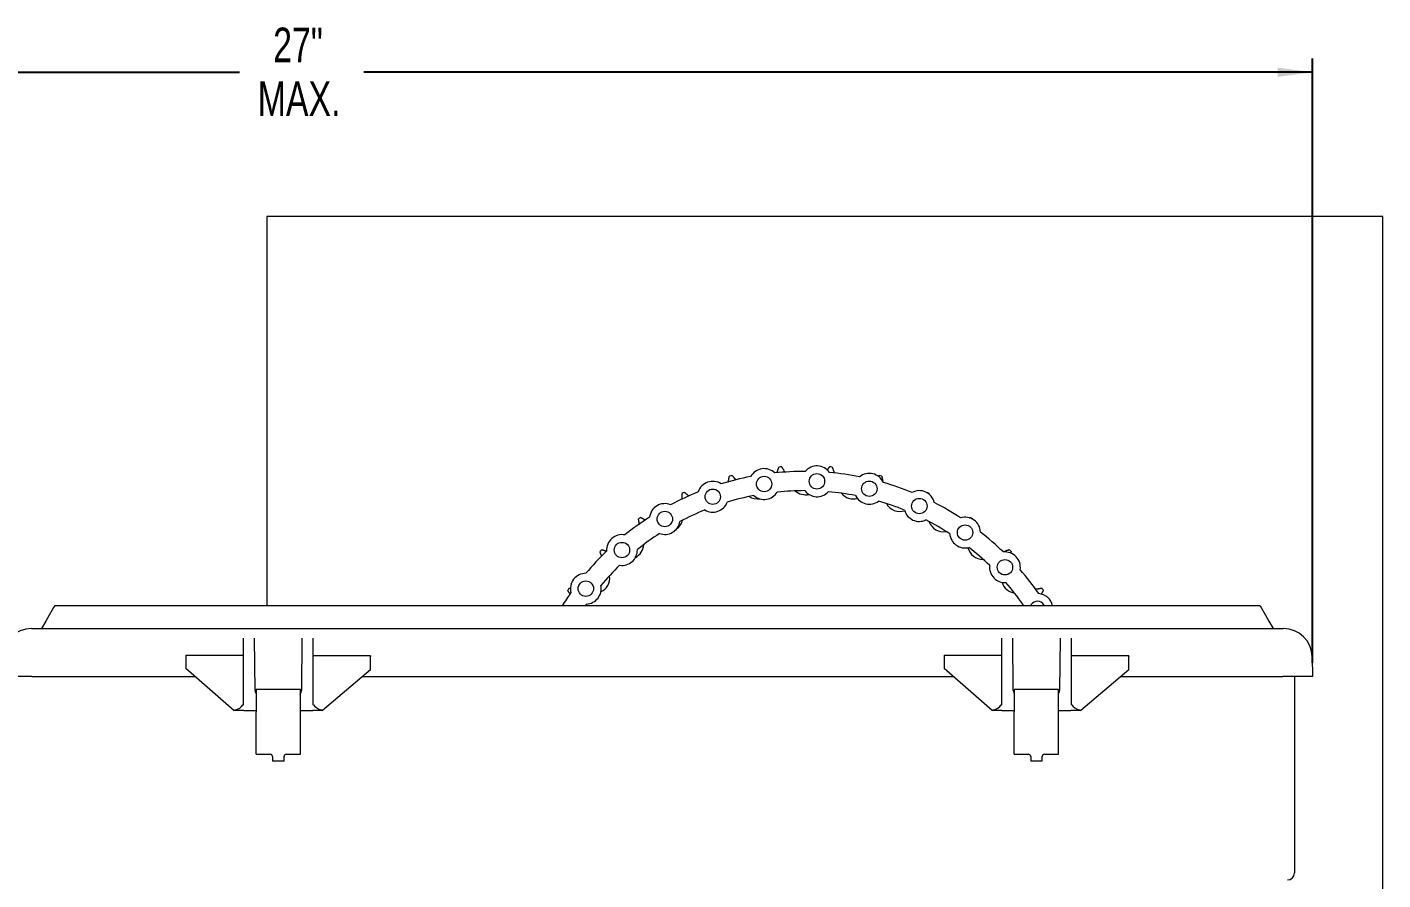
# Model space of a CAD drawing. Header units: inches. Extents: x 2.3 to 23.3, y 9.1 to 17.6.
# Drawn here: x 17.38 to 23.25, y 13.65 to 17.35 of the extents above; entities that cross this region are included whole.
import ezdxf

# ---------------------------------------------------------------- set-up
doc = ezdxf.new("R2010")
doc.units = ezdxf.units.IN
doc.header["$MEASUREMENT"] = 0
doc.layers.add('DIM', color=1, linetype='Continuous')
doc.styles.add('SLDTEXTSTYLE0', font='ARIAL.TTF', dxfattribs={"width": 0.7})
doc.dimstyles.new('SLDDIMSTYLE0', dxfattribs={"dimtxt": 0.15, "dimasz": 0.15, "dimexe": 0, "dimexo": 0.0625, "dimgap": 0.0375, "dimtad": 0, "dimtih": 1, "dimtoh": 1, "dimdec": 3, "dimlfac": 3, "dimrnd": 1e-09, "dimzin": 12, "dimdsep": 46, "dimtxsty": 'SLDTEXTSTYLE0', "dimsah": 1, "dimcen": 0.09, "dimadec": 0, "dimazin": 0, "dimtfac": 1, "dimtdec": 3, "dimtofl": 0, "dimtmove": 0, "dimatfit": 3, "dimfxl": 0, "dimtolj": 1, "dimtzin": 12, "dimarcsym": 0})

# ---------------------------------------------------------------- blocks, each defined once
blk = doc.blocks.new('*D5')
at = {"layer": 'DIM'}
for p, q in [((14.1951, 12.4647), (14.1951, 17.2124)), ((22.9485, 14.5942), (22.9485, 17.2124)), ((14.1951, 17.1524), (18.3028, 17.1524)), ((22.9485, 17.1524), (18.8409, 17.1524))]:
    blk.add_line(p, q, dxfattribs=at)
for points in [[(14.1951, 17.1524), (14.3451, 17.1324), (14.3451, 17.1724)], [(22.9485, 17.1524), (22.7985, 17.1724), (22.7985, 17.1324)]]:
    blk.add_solid(points, dxfattribs=at)
at = {"layer": 'DIM', "char_height": 0.15, "attachment_point": 1, "style": 'SLDTEXTSTYLE0'}
for s, insert in [('27"', (18.4479, 17.3457)), ('MAX.', (18.3809, 17.1125))]:
    blk.add_mtext(s, dxfattribs=dict(at, insert=insert))

msp = doc.modelspace()

# ---------------------------------------------------------------- linework, layer by layer
at = {"color": 7, "linetype": 'Continuous', "lineweight": 15}
for p, q in [((18.420118, 16.527366), (18.420118, 14.840031)), ((23.253451, 16.527366), (18.420118, 16.527366)), ((23.253451, 11.194033), (23.253451, 16.527366)), ((20.316821, 15.255649), (20.322279, 15.253457)), ((19.804636, 14.848492), (19.79876, 14.840031)), ((21.694146, 14.847212), (21.692296, 14.840031)), ((17.401055, 14.74256), (17.403218, 14.74256)), ((17.403218, 14.74256), (22.819884, 14.74256)), ((22.819884, 14.74256), (22.822047, 14.74256)), ((18.319884, 14.456882), (18.319884, 14.700107)), ((18.369498, 14.473672), (18.367522, 14.700107)), ((18.572247, 14.700107), (18.570271, 14.473672)), ((18.619884, 14.700107), (18.619884, 14.456882)), ((21.603218, 14.456882), (21.603218, 14.700107)), ((21.652831, 14.473672), (21.650855, 14.700107)), ((21.85558, 14.700107), (21.853604, 14.473672)), ((21.903218, 14.700107), (21.903218, 14.456882)), ((18.069884, 14.627278), (18.319884, 14.627278)), ((18.069884, 14.627278), (18.069884, 14.56955)), ((18.869884, 14.623396), (18.619884, 14.623396)), ((18.869884, 14.623396), (18.869884, 14.621331)), ((18.869884, 14.563972), (18.869884, 14.621331)), ((21.353217, 14.627278), (21.603218, 14.627278)), ((21.353217, 14.627278), (21.353217, 14.56955)), ((22.153218, 14.623396), (21.903218, 14.623396)), ((22.153218, 14.623396), (22.153218, 14.621331)), ((22.153218, 14.563972), (22.153218, 14.621331)), ((22.947028, 14.619741), (22.948521, 14.534227)), ((18.278189, 14.387746), (18.069884, 14.56955)), ((18.869884, 14.563972), (18.661707, 14.387746)), ((21.561522, 14.387746), (21.353217, 14.56955)), ((22.153218, 14.563972), (21.94504, 14.387746)), ((17.403218, 14.534227), (17.274581, 14.534227)), ((17.403218, 14.534227), (18.110356, 14.534227)), ((18.834746, 14.534227), (21.39369, 14.534227)), ((22.118079, 14.534227), (22.819884, 14.534227)), ((22.948521, 14.534227), (22.819884, 14.534227)), ((22.870651, 14.534227), (22.870651, 13.689966)), ((18.319884, 14.441033), (18.319884, 14.456882)), ((18.374051, 14.477699), (18.374051, 14.381033)), ((18.565718, 14.381033), (18.565718, 14.477699)), ((18.619884, 14.456882), (18.619884, 14.441033)), ((21.603218, 14.441033), (21.603218, 14.456882)), ((21.657384, 14.477699), (21.657384, 14.381033)), ((21.849051, 14.381033), (21.849051, 14.477699)), ((21.903218, 14.456882), (21.903218, 14.441033)), ((18.320611, 14.387746), (18.278189, 14.387746)), ((18.316891, 14.411696), (18.319884, 14.411696)), ((18.319884, 14.417699), (18.319884, 14.441033)), ((18.319884, 14.411696), (18.319884, 14.417699)), ((18.661707, 14.387746), (18.619158, 14.387746)), ((18.619884, 14.441033), (18.619884, 14.417699)), ((18.619884, 14.417699), (18.619884, 14.412062)), ((18.622673, 14.412062), (18.619884, 14.412062)), ((21.603944, 14.387746), (21.561522, 14.387746)), ((21.600225, 14.411696), (21.603218, 14.411696)), ((21.603218, 14.417699), (21.603218, 14.441033)), ((21.603218, 14.411696), (21.603218, 14.417699)), ((21.94504, 14.387746), (21.902491, 14.387746)), ((21.903218, 14.441033), (21.903218, 14.417699)), ((21.903218, 14.417699), (21.903218, 14.412062)), ((21.906006, 14.412062), (21.903218, 14.412062)), ((18.374051, 14.361033), (18.374051, 14.381033)), ((18.374051, 14.197699), (18.374051, 14.361033)), ((18.565718, 14.361033), (18.565718, 14.381033)), ((18.565718, 14.197699), (18.565718, 14.361033)), ((21.657384, 14.361033), (21.657384, 14.381033)), ((21.657384, 14.197699), (21.657384, 14.361033)), ((21.849051, 14.361033), (21.849051, 14.381033)), ((21.849051, 14.197699), (21.849051, 14.361033)), ((18.374051, 14.197699), (18.434884, 14.197699)), ((18.444884, 14.187699), (18.444884, 14.180466)), ((18.444884, 14.180466), (18.444884, 14.167133)), ((18.494884, 14.167133), (18.444884, 14.167133)), ((18.494884, 14.180466), (18.494884, 14.187699)), ((18.494884, 14.167133), (18.494884, 14.180466)), ((18.504884, 14.197699), (18.565718, 14.197699)), ((21.657384, 14.197699), (21.718218, 14.197699)), ((21.728218, 14.187699), (21.728218, 14.180466)), ((21.728218, 14.180466), (21.728218, 14.167133)), ((21.778218, 14.167133), (21.728218, 14.167133)), ((21.778218, 14.180466), (21.778218, 14.187699)), ((21.778218, 14.167133), (21.778218, 14.180466)), ((21.788218, 14.197699), (21.849051, 14.197699)), ((22.870651, 13.689966), (22.870651, 13.683299))]:
    msp.add_line(p, q, dxfattribs=at)
at = {"color": 7, "linetype": 'Continuous', "lineweight": 15, "flags": 128}
for points in [[(17.501159, 14.840031), (17.500693, 14.839224), (17.496966, 14.832768), (17.489514, 14.819861), (17.478344, 14.800513), (17.463463, 14.77474), (17.444884, 14.74256)], [(21.788365, 14.840031), (21.788089, 14.840662), (21.780551, 14.851261)], [(22.721943, 14.840031), (22.722409, 14.839224), (22.726136, 14.832768), (22.733588, 14.819861), (22.744758, 14.800513), (22.759639, 14.77474), (22.778218, 14.74256)]]:
    msp.add_lwpolyline(points, dxfattribs=at)
at = {"color": 7, "linetype": 'Continuous', "lineweight": 15}
for centre in [(20.573938, 15.368443), (20.802712, 15.380117), (20.351595, 15.313332), (21.02951, 15.347924), (21.245998, 15.273048), (20.143853, 15.216808), (21.444222, 15.158239), (19.958345, 15.082419), (21.616897, 15.007717), (19.801889, 14.915102)]:
    msp.add_circle(centre, 0.033333, dxfattribs=at)
for centre, radius, start, end in [((20.753451, 14.194033), 1.25313, 94.730266, 95.269734), ((20.802712, 15.380117), 0.066667, 34.8663126, 139.9759507), ((20.753451, 14.194033), 1.25313, 84.730266, 85.269734), ((20.748944, 14.186327), 1.236667, 100.8741262, 106.9681371), ((20.753451, 14.194033), 1.25313, 104.730266, 105.269734), ((20.573938, 15.368443), 0.066667, 45.8663126, 150.9759507), ((20.748944, 14.186327), 1.236667, 89.8741262, 95.9681371), ((20.748944, 14.186327), 1.236667, 78.8741262, 84.9681371), ((21.02951, 15.347924), 0.066667, 23.8663126, 128.9759507), ((20.753451, 14.194033), 1.25313, 74.730266, 75.269734), ((20.748944, 14.186327), 1.236667, 111.8741262, 117.9681371), ((20.753451, 14.194033), 1.25313, 114.730266, 115.269734), ((20.351595, 15.313332), 0.066667, 56.8663126, 161.9759507), ((20.573938, 15.368443), 0.066667, 228.362092, 328.4801713), ((20.748944, 14.186327), 1.153333, 89.9612145, 95.8810488), ((20.753451, 15.389211), 0.0675, 228.12849, 282.3453439), ((20.802712, 15.380117), 0.066667, 217.362092, 317.4801713), ((20.748944, 14.186327), 1.153333, 78.9612145, 84.8810488), ((20.960991, 15.371054), 0.0675, 219.0108924, 284.5176947), ((20.748944, 14.186327), 1.236667, 67.8741262, 73.9681371), ((21.245998, 15.273048), 0.066667, 12.8663126, 117.9759507), ((20.753451, 14.194033), 1.25313, 64.730266, 65.269734), ((20.143853, 15.216808), 0.066667, 67.8663126, 172.9759507), ((20.351595, 15.313332), 0.066667, 239.362092, 339.4801713), ((20.748944, 14.186327), 1.153333, 100.9612145, 106.8810488), ((20.54591, 15.371054), 0.0675, 236.9846292, 278.4436766), ((21.02951, 15.347924), 0.066667, 206.362092, 306.4801713), ((20.748944, 14.186327), 1.153333, 67.9612145, 73.8810488), ((21.162226, 15.317133), 0.0675, 209.5924662, 287.4763865), ((20.748944, 14.186327), 1.236667, 56.8741262, 62.9681371), ((20.748944, 14.186327), 1.236667, 122.8741262, 128.9681371), ((20.753451, 14.194033), 1.25313, 124.730266, 125.269734), ((20.155862, 15.229088), 0.0675, 305.5344713, 345.7900605), ((20.748944, 14.186327), 1.153333, 111.9612145, 117.8810488), ((21.245998, 15.273048), 0.066667, 195.362092, 295.4801713), ((20.748944, 14.186327), 1.153333, 56.9612145, 62.8810488), ((21.35104, 15.229088), 0.0675, 199.8465426, 280.1486164), ((21.444222, 15.158239), 0.066667, 1.8663126, 106.9759507), ((20.753451, 14.194033), 1.25313, 54.730266, 55.269734), ((19.958345, 15.082419), 0.066667, 78.8663126, 183.9759507), ((20.748944, 14.186327), 1.153333, 122.9612145, 128.8810488), ((20.143853, 15.216808), 0.066667, 250.362092, 350.4801713), ((21.444222, 15.158239), 0.066667, 184.362092, 284.4801713), ((20.748944, 14.186327), 1.236667, 45.8741262, 51.9681371), ((19.985205, 15.109593), 0.0675, 297.593093, 355.7900605), ((21.521697, 15.109593), 0.0675, 194.5062269, 270.3807425), ((20.748944, 14.186327), 1.153333, 45.9612145, 51.8810488), ((20.748944, 14.186327), 1.236667, 133.8741262, 139.9681371), ((20.753451, 14.194033), 1.25313, 134.730266, 135.269734), ((19.958345, 15.082419), 0.066667, 261.362092, 1.4801713), ((21.616897, 15.007717), 0.066667, 350.8663126, 95.9759507), ((20.753451, 14.194033), 1.25313, 44.730266, 45.269734), ((19.801889, 14.915102), 0.066667, 89.8663126, 194.9759507), ((20.748944, 14.186327), 1.153333, 133.9612145, 139.8810488), ((21.616897, 15.007717), 0.066667, 173.362092, 273.4801713), ((20.748944, 14.186327), 1.236667, 34.8741262, 40.9681371), ((20.753451, 14.194033), 1.25313, 144.730266, 145.269734), ((19.801889, 14.915102), 0.066667, 272.362092, 12.4801713), ((19.837891, 14.962279), 0.0675, 295.6797051, 5.7900605), ((21.669011, 14.962279), 0.0675, 197.3044398, 260.9415886), ((20.748944, 14.186327), 1.153333, 34.9612145, 40.8810488), ((20.753451, 14.194033), 1.25313, 34.730266, 35.269734), ((20.748944, 14.186327), 1.236667, 144.8741262, 148.0889978), ((21.757679, 14.827012), 0.033333, 46.6735113, 157.0108421), ((21.757679, 14.827012), 0.066667, 11.2609913, 84.9759507), ((17.401055, 14.61756), 0.125, 90, 179), ((22.822047, 14.61756), 0.125, 1, 90), ((18.434884, 14.187699), 0.01, 360, 90), ((18.504884, 14.187699), 0.01, 90, 180), ((21.718218, 14.187699), 0.01, 360, 90), ((21.788218, 14.187699), 0.01, 90, 180), ((22.840718, 13.683299), 0.029933, 270, 0)]:
    msp.add_arc(centre, radius, start, end, dxfattribs=at)
for centre, major_axis, ratio, start_param, end_param in [((18.25039, 14.429366), (-0.032558, 0.039818), 0.37698773, 2.89012337, 3.15239356), ((18.267143, 14.429366), (0.05538, 0.001673), 0.75177169, 4.9820403, 5.80507399), ((18.67319, 14.429366), (0.055974, -0.001628), 0.74382986, 3.60894262, 4.43197631), ((18.690121, 14.429366), (0.033422, 0.0397), 0.37851443, 3.13058287, 3.40254521), ((21.533723, 14.429366), (-0.032558, 0.039818), 0.37698773, 2.89012337, 3.15239356), ((21.550476, 14.429366), (0.05538, 0.001673), 0.75177169, 4.9820403, 5.80507399), ((21.956523, 14.429366), (0.055974, -0.001628), 0.74382986, 3.60894262, 4.43197631), ((21.973454, 14.429366), (0.033422, 0.0397), 0.37851443, 3.13058287, 3.40254521)]:
    msp.add_ellipse(centre, major_axis=major_axis, ratio=ratio, start_param=start_param, end_param=end_param, dxfattribs=at)
for points in [[(20.629092, 15.416737), (20.638358, 15.441867)], [(20.650112, 15.442895), (20.664312, 15.418534)], [(20.847772, 15.427425), (20.85679, 15.442895)], [(20.868544, 15.441867), (20.878356, 15.415255)], [(20.418696, 15.376758), (20.423422, 15.402923)], [(20.434819, 15.405977), (20.452462, 15.385128)], [(21.067883, 15.401014), (21.072083, 15.405977)], [(21.08348, 15.402923), (21.087881, 15.378557)], [(20.218407, 15.301532), (20.218514, 15.327249)], [(20.229208, 15.332235), (20.249017, 15.315754)], [(21.288388, 15.327249), (21.288406, 15.322814)], [(20.033964, 15.193286), (20.02986, 15.217142)], [(20.039525, 15.223909), (20.060042, 15.212178)], [(21.463291, 15.221573), (21.467377, 15.223909)], [(19.870664, 15.055151), (19.863192, 15.075948)], [(19.871535, 15.084291), (19.89128, 15.077198)], [(21.60903, 15.07483), (21.635367, 15.084291)], [(21.64371, 15.075948), (21.641039, 15.068515)], [(19.730342, 14.917623), (19.735862, 14.916674)], [(21.748433, 14.912785), (21.77656, 14.917623)], [(19.733227, 14.891078), (19.723574, 14.907958)], [(21.783328, 14.907958), (21.773802, 14.8913)], [(22.721943, 14.840031), (17.501159, 14.840031)], [(18.565718, 14.477699), (18.374051, 14.477699)], [(21.849051, 14.477699), (21.657384, 14.477699)], [(18.320611, 14.387699), (18.374051, 14.387699)], [(18.565718, 14.387699), (18.619157, 14.387699)], [(21.603945, 14.387699), (21.657384, 14.387699)], [(21.849051, 14.387699), (21.90249, 14.387699)]]:
    msp.add_open_spline(points, degree=1, dxfattribs=at)
for points, knots in [([(18.369498, 14.473672), (18.369978, 14.470754), (18.370777, 14.465895), (18.373117, 14.461337), (18.374051, 14.459517)], [0, 0, 0, 0, 0.60078574, 1, 1, 1, 1]), ([(18.56449, 14.456882), (18.564508, 14.456917), (18.565011, 14.457918), (18.566418, 14.460772), (18.569071, 14.466208), (18.569829, 14.470924), (18.570271, 14.473672)], [0, 0, 0, 0, 0.006385431, 0.184649425, 0.524789609, 1, 1, 1, 1]), ([(21.652831, 14.473672), (21.653311, 14.470754), (21.65411, 14.465895), (21.65645, 14.461337), (21.657384, 14.459517)], [0, 0, 0, 0, 0.60078574, 1, 1, 1, 1]), ([(21.847823, 14.456882), (21.847841, 14.456917), (21.848344, 14.457918), (21.849752, 14.460772), (21.852405, 14.466208), (21.853162, 14.470924), (21.853604, 14.473672)], [0, 0, 0, 0, 0.006385431, 0.184649425, 0.524789609, 1, 1, 1, 1])]:
    msp.add_open_spline(points, degree=3, knots=knots, dxfattribs=at)

# ---------------------------------------------------------------- dimensions: what is measured, and where the dimension line sits
at = {"layer": 'DIM'}
dim = msp.add_linear_dim(base=(14.195118, 17.152366), p1=(22.948521, 14.534227), p2=(14.195118, 12.404699), text='<>\\PMAX.', dimstyle='SLDDIMSTYLE0', dxfattribs=at)
dim.commit()
dim.dimension.update_dxf_attribs({"geometry": '*D5', "text_midpoint": (18.571819, 17.152366)})

doc.saveas('drawing.dxf')
